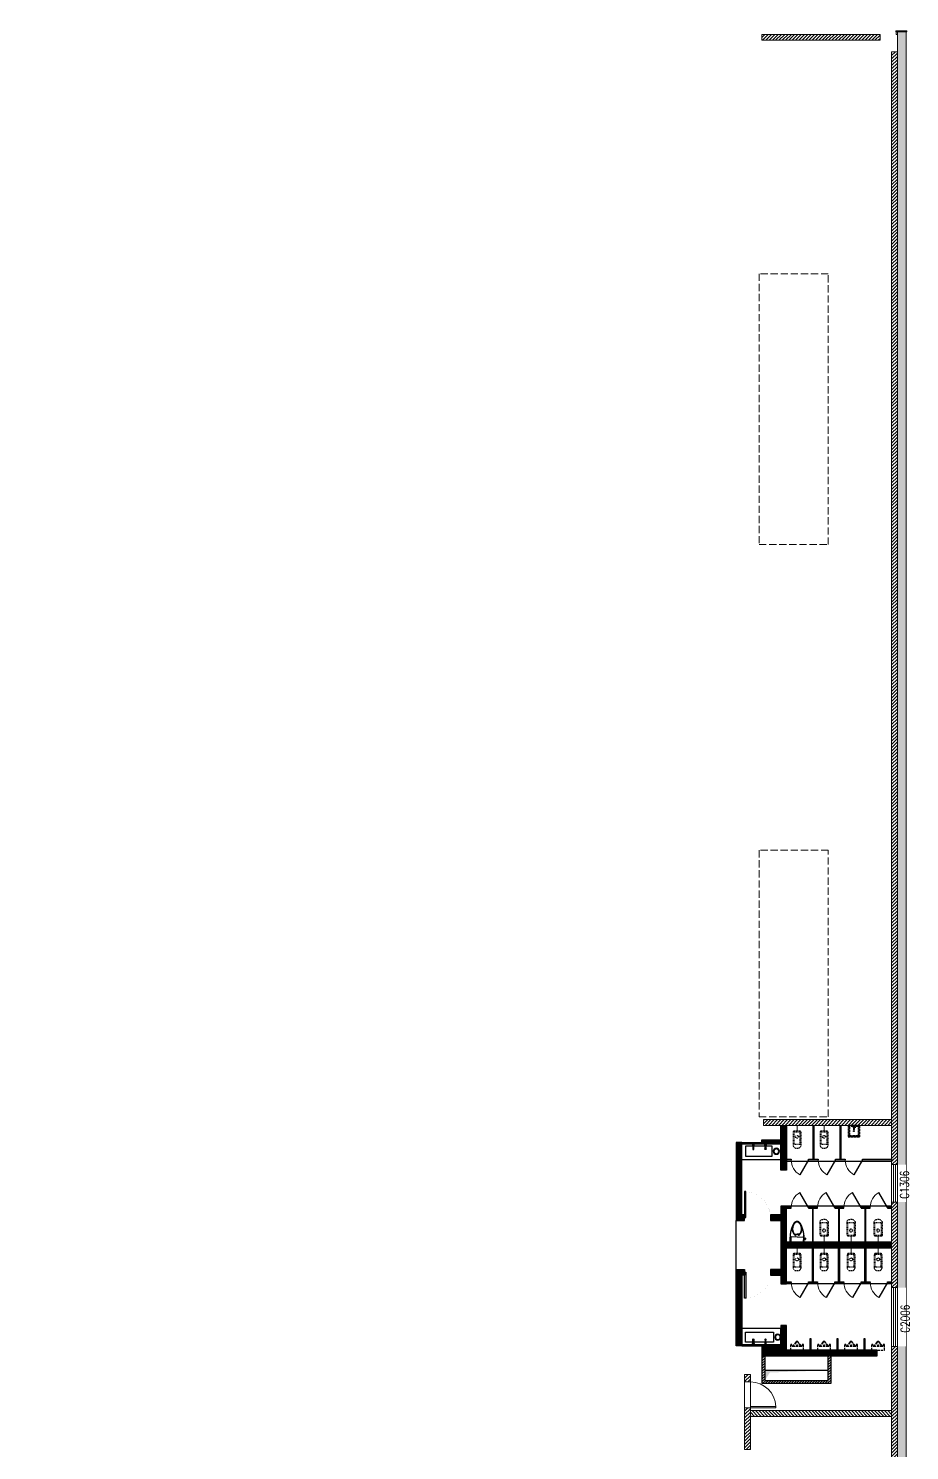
# Model space of a CAD drawing. Header units: millimetres. Extents: x -162958 to 167200, y -450 to 146301.
# Drawn here: x 135547 to 166122, y 70316 to 119662 of the extents above; entities that cross this region are included whole.
import ezdxf

# ---------------------------------------------------------------- set-up
doc = ezdxf.new("R2010")
doc.units = ezdxf.units.MM
doc.set_wipeout_variables(frame=1)
for name, pattern in [('ACAD_ISO03W100', [30, 12, -18]), ('DASH', [0.35, 0.25, -0.1]), ('Xr_MB nha xuong CM2$0$DASH', [0.35, 0.25, -0.1]), ('Xr_MB nha xuong CM2$0$DASHED', [0.75, 0.5, -0.25])]:
    doc.linetypes.add(name, pattern=pattern)
doc.layers.get('0').update_dxf_attribs({"lineweight": 5})
doc.layers.get('Defpoints').update_dxf_attribs({"color": 6, "lineweight": 5})
for name, color, linetype in [('0-卫生间', 210, 'Continuous'), ('Hydraulic - 10 CHINESE_WTEXT', 1, 'Continuous'), ('WIPEOUT', 250, 'Continuous'), ('Xr_MB nha xuong CM2$0$Xr_MB bao ve$0$$AUDIT_BAD_LAYER1', 7, 'Continuous')]:
    doc.layers.add(name, color=color, linetype=linetype)
for name, color, linetype, lineweight in [('1.kich thuoc', 7, 'Continuous', 5), ('CJSC.3-Net thay', 140, 'Continuous', 5), ('CJSC.4-Net manh', 8, 'Continuous', 5), ('CJSC.8-Cua', 15, 'Continuous', 5), ('HATCH', 8, 'Continuous', 5), ('WINDOW_TEXT', 7, 'Continuous', 5), ('Xr_MB nha xuong CM2$0$A-Solid-Wall H', 9, 'Continuous', 18), ('Xr_MB nha xuong CM2$0$A-Solid-WallC', 2, 'Continuous', 5), ('Xr_MB nha xuong CM2$0$A-Solid-WallL', 6, 'Continuous', 5), ('Xr_MB nha xuong CM2$0$CJSC.4-Net manh', 8, 'Continuous', 5)]:
    doc.layers.add(name, color=color, linetype=linetype, lineweight=lineweight)
doc.styles.add('_TCH_WINDOW', font='SIMPLEX', dxfattribs={"bigfont": 'GBCBIG'})
pattern_1 = [(45, (2194615.53, 817811.32), (-57.452426, 57.452426), [])]
pattern_2 = [(45, (2194615.524, 1279811.33), (-22.0970869, 22.0970869), []), (135, (2194615.524, 1279811.33), (-66.29126074, 22.0970869), [78.125, -46.875])]

# ---------------------------------------------------------------- blocks, each defined once
blk = doc.blocks.new('Xr_MB nha xuong CM2$0$A$Cd587a64f')
blk.add_line((-45, 977.5), (0, 977.5))
blk.add_wipeout([(-900, -100), (0, -100), (0, 100), (-900, 100)])
for p, q in [((-45, 100), (-45, 977.5)), ((0, 100), (0, 977.5)), ((0, 100), (-45, 100))]:
    blk.add_line(p, q)
blk.add_lwpolyline([(-900, -100), (0, -100), (0, 100), (-900, 100)], close=True)
at = {"lineweight": 13}
blk.add_ellipse((-22.5, 100), major_axis=(620.5, 620.5), ratio=1, start_param=0.811042, end_param=2.3561945, dxfattribs=at)
blk = doc.blocks.new('Xr_MB nha xuong CM2$0$20261F 幕墙')
at = {"layer": 'Xr_MB nha xuong CM2$0$A-Solid-Wall H'}
h = blk.add_hatch(dxfattribs=at)
h.set_pattern_fill('GOST_WOOD', color=256, scale=25, angle=-90)
h.set_pattern_definition([(0, (0, 210000), (-3e-14, -150), [250, -50]), (0, (-50, 209950), (-3e-14, -150), [150, -37.5, 75, -37.5]), (0, (-125, 209900), (-3e-14, -150), [250, -50])])
h.paths.add_polyline_path([(3327303, 2318584), (3327603, 2318584), (3327603, 2377584), (3327303, 2377584)])
h = blk.add_hatch(dxfattribs=at)
h.set_pattern_fill('ANSI31', color=256, scale=650)
h.set_pattern_definition([(45, (2194615.53, 586811.235), (-57.452426, 57.452426), [])])
h.paths.add_polyline_path([(3322604, 2377484), (3326704, 2377484), (3326704, 2377284), (3322604, 2377284)])
h = blk.add_hatch(dxfattribs=at)
h.set_pattern_fill('ANSI31', color=256, scale=650)
h.set_pattern_definition(pattern_1)
h.paths.add_polyline_path([(3327103, 2318884), (3327303, 2318884), (3327303, 2376883), (3327103, 2376883)])
h.paths.add_polyline_path([(3327303, 2313984), (3327103, 2313984), (3327103, 2311484), (3327303, 2311484)])
h = blk.add_hatch(dxfattribs=at)
h.set_pattern_fill('ANSI31', color=256, scale=650)
h.set_pattern_definition([(45, (2194615.53, 817711.32), (-57.452426, 57.452426), [])])
h.paths.add_polyline_path([(3322653, 2339634), (3327103, 2339634), (3327103, 2339834), (3322653, 2339834)])
h = blk.add_hatch(dxfattribs=at)
h.set_pattern_fill('ANSI31', color=256, scale=650)
h.set_pattern_definition([(45, (2194615.53, 818411.326), (-57.452426, 57.452426), [])])
h.paths.add_polyline_path([(3322604, 2331634), (3326603, 2331634), (3326603, 2331834), (3322604, 2331834)])
h = blk.add_hatch(dxfattribs=at)
h.set_pattern_fill('ANSI31', color=256, scale=650)
h.set_pattern_definition(pattern_1)
h.paths.add_polyline_path([(3322003, 2330984), (3322003, 2328384), (3322203, 2328384), (3322203, 2330984)])
h = blk.add_hatch(dxfattribs=at)
h.set_pattern_fill('ANSI31', color=256, scale=650, angle=-90)
h.set_pattern_definition([(315, (1811630.96, 3457121.46), (57.452426, 57.452426), [])])
h.paths.add_polyline_path([(3327103, 2329734), (3322203, 2329734), (3322203, 2329534), (3327103, 2329534)])
at = {"layer": 'Xr_MB nha xuong CM2$0$A-Solid-WallC', "linetype": 'ByBlock', "lineweight": 0, "ltscale": 0.1}
for points in [[(3322604, 2377484), (3326704, 2377484), (3326704, 2377284), (3322604, 2377284)], [(3322653, 2339634), (3327103, 2339634), (3327103, 2339834), (3322653, 2339834)], [(3322604, 2331634), (3326603, 2331634), (3326603, 2331834), (3322604, 2331834)], [(3322003, 2330984), (3322003, 2328384), (3322203, 2328384), (3322203, 2330984)], [(3322003, 2330984), (3322003, 2328384), (3322203, 2328384), (3322203, 2330984)], [(3327103, 2329734), (3322203, 2329734), (3322203, 2329534), (3327103, 2329534)], [(3327103, 2329734), (3322203, 2329734), (3322203, 2329534), (3327103, 2329534)]]:
    blk.add_lwpolyline(points, close=True, dxfattribs=at)
for points in [[(3327103, 2318884), (3327103, 2376883), (3327303, 2376883), (3327303, 2318884)], [(3327103, 2318884), (3327103, 2376883), (3327303, 2376883), (3327303, 2318884), (3327103, 2318884)]]:
    blk.add_lwpolyline(points, dxfattribs=at)
at = {"layer": 'Xr_MB nha xuong CM2$0$A-Solid-WallL', "elevation": 0}
for points in [[(3327253, 2377609), (3327633, 2377609), (3327633, 2377584), (3327253, 2377584)], [(3327263, 2377584), (3327303, 2377584), (3327303, 2377484), (3327263, 2377484)]]:
    blk.add_lwpolyline(points, close=True, dxfattribs=at)
at = {"layer": 'Xr_MB nha xuong CM2$0$A-Solid-WallL'}
blk.add_lwpolyline([(3327603, 2377584), (3327303, 2377584), (3327303, 2318584), (3327603, 2318584)], close=True, dxfattribs=at)
at = {"layer": 'CJSC.8-Cua', "rotation": 270}
blk.add_blockref('Xr_MB nha xuong CM2$0$A$Cd587a64f', (3322103, 2329834), dxfattribs=at)
blk = doc.blocks.new('A$C09d8e9ca')
for p, q in [((10, 172), (10, 132)), ((40, 172), (40, 132))]:
    blk.add_line(p, q)
blk.add_lwpolyline([(40, 38), (40, 132, 3), (10, 132), (10, 38, 2.539565)], format="xyb", close=True)
blk.add_lwpolyline([(10, 38), (10, 35), (40, 35), (40, 38)])
for centre, radius in [((25, 152), 10), ((25, 151), 8.04)]:
    blk.add_circle(centre, radius)
blk = doc.blocks.new('*U254')
at = {"linetype": 'ACAD_ISO03W100', "const_width": 1}
blk.add_lwpolyline([(0, 900, -0.414214), (900, 0, -0.414214)], format="xyb", dxfattribs=at)
blk.add_lwpolyline([(0, 900), (0, 0), (40, 0), (40, 900)], close=True)
blk = doc.blocks.new('$TCHSYS$APDOOR2D')
at = {"color": 0}
blk.add_line((0.5, 0), (0, 0.866), dxfattribs=at)
at = {"color": 0, "lineweight": 13}
blk.add_arc((0.5, 0), 1, 120, 180, dxfattribs=at)
blk = doc.blocks.new('a7sd58a')
at = {"color": 0, "linetype": 'ACAD_ISO03W100'}
for p, q in [((1723796, -215571, 0), (1723796, -215771, 0)), ((1724235, -215561, 0), (1723806, -215561, 0)), ((1723806, -215781, 0), (1724235, -215781, 0))]:
    blk.add_line(p, q, dxfattribs=at)
at = {"color": 0, "linetype": 'ACAD_ISO03W100', "elevation": 0}
blk.add_lwpolyline([(1723766, -215571), (1723766, -215771, 0.414214), (1723806, -215811), (1724245, -215811, 0.414214), (1724355, -215701), (1724355, -215641, 0.414214), (1724245, -215531), (1723806, -215531, 0.414214)], format="xyb", close=True, dxfattribs=at)
blk.add_lwpolyline([(1724235, -215531), (1724235, -215811)], dxfattribs=at)
at = {"color": 8, "linetype": 'ACAD_ISO03W100'}
blk.add_circle((1723966, -215671, 0), 50, dxfattribs=at)
at = {"color": 0, "linetype": 'ACAD_ISO03W100'}
for centre, start, end in [((1723806, -215571, 0), 90, 180), ((1723806, -215771, 0), 180, 270)]:
    blk.add_arc(centre, 10, start, end, dxfattribs=at)
at = {"layer": 'Defpoints', "color": 250, "elevation": 0}
blk.add_lwpolyline([(1723766, -215671), (1723566, -215671)], dxfattribs=at)
blk = doc.blocks.new('20240511twr3r433')
at = {"color": 0, "linetype": 'ACAD_ISO03W100', "ltscale": 0.5}
for points in [[(15220.827, -20729.075, -0.10708), (15221.277, -20728.974, -1.007096)], [(15221.256, -20728.999, 0.039573), (15221.175, -20728.98, -12.874441)], [(15221.242, -20729.219), (15221.247, -20729.008, -0.329174), (15221.259, -20728.999), (15221.406, -20729.008, -0.290353), (15221.418, -20729.018, -0.160174)], [(15221.277, -20728.974), (15221.277, -20728.938, -0.414214), (15221.284, -20728.931), (15221.321, -20728.931, -0.414214), (15221.328, -20728.938), (15221.328, -20728.978)], [(15221.277, -20728.987), (15221.277, -20728.974, -0.414214)], [(15221.277, -20728.974, 0.00001), (15221.277, -20728.974, -0.438582)], [(15221.277, -20728.987), (15221.282, -20728.98, -0.244735), (15221.288, -20728.977), (15221.317, -20728.977, -0.227838), (15221.322, -20728.98), (15221.328, -20728.987)], [(15221.328, -20728.978, 0.001518), (15221.394, -20728.983, -0.438582), (15221.418, -20729.014), (15221.418, -20729.219)], [(15220.827, -20729.075, 0.042781), (15220.783, -20729.098, 0.107173), (15220.722, -20729.158, 0.145045), (15220.704, -20729.219, 0.145045)], [(15220.827, -20729.364, -0.042781), (15220.783, -20729.341, -0.107173), (15220.722, -20729.281, -0.145045), (15220.704, -20729.219, -0.145045)], [(15220.973, -20729.065, 0.064636), (15220.87, -20729.078, 0.077501), (15220.792, -20729.112, 0.107173), (15220.737, -20729.168, 0.145045), (15220.721, -20729.219, 0.145045)], [(15220.973, -20729.374, -0.064636), (15220.87, -20729.361, -0.077501), (15220.792, -20729.326, -0.107173), (15220.737, -20729.271, -0.145045), (15220.721, -20729.219, -0.145045)], [(15220.973, -20729.048, 0.064636), (15220.866, -20729.062, 0.034605), (15220.827, -20729.075, 0.107173)], [(15220.973, -20729.391, -0.064636), (15220.866, -20729.377, -0.034605), (15220.827, -20729.364, -0.107173)], [(15220.827, -20729.364, 0.10708), (15221.277, -20729.465, 1.007096)], [(15220.973, -20729.048, -0.165444), (15221.139, -20729.113), (15221.139, -20729.123)], [(15220.973, -20729.065, -0.161886), (15221.143, -20729.126, -0.137949), (15221.149, -20729.141), (15221.149, -20729.219)], [(15220.973, -20729.374, 0.161886), (15221.143, -20729.313, 0.137949), (15221.149, -20729.298), (15221.149, -20729.219)], [(15220.973, -20729.391, 0.165444), (15221.139, -20729.326), (15221.139, -20729.316)], [(15221.149, -20729.141), (15221.177, -20729.141, -0.645184), (15221.177, -20729.169), (15221.164, -20729.169)], [(15221.149, -20729.151), (15221.159, -20729.151, -0.414214), (15221.164, -20729.156), (15221.164, -20729.173, -0.414214), (15221.159, -20729.178), (15221.149, -20729.178)], [(15221.149, -20729.288), (15221.159, -20729.288, 0.414214), (15221.164, -20729.283), (15221.164, -20729.266, 0.414214), (15221.159, -20729.261), (15221.149, -20729.261)], [(15221.149, -20729.298), (15221.177, -20729.298, 0.645184), (15221.177, -20729.27), (15221.164, -20729.27)], [(15221.256, -20729.44, -0.039573), (15221.175, -20729.459, 12.874441)], [(15221.242, -20729.219), (15221.247, -20729.431, 0.329174), (15221.259, -20729.44), (15221.406, -20729.431, 0.290353), (15221.418, -20729.421, 0.160174)], [(15221.277, -20729.465, -0.002703), (15221.394, -20729.456, 0.438582), (15221.418, -20729.425), (15221.418, -20729.219)]]:
    blk.add_lwpolyline(points, format="xyb", dxfattribs=at)
for points in [[(15221.328, -20728.978), (15221.328, -20728.987), (15221.277, -20728.987)], [(15221.158, -20729.178), (15221.158, -20729.219)], [(15221.158, -20729.261), (15221.158, -20729.219)]]:
    blk.add_lwpolyline(points, dxfattribs=at)
blk = doc.blocks.new('A$C93cd1ec7')
at = {"color": 0, "linetype": 'DASH', "ltscale": 300}
for p, q in [((0, 175), (0, 0)), ((50, 160), (50, 175)), ((72, 140), (378, 140)), ((181, 279), (86, 148)), ((189, 273), (104, 156)), ((346, 156), (261, 273)), ((364, 148), (269, 279)), ((400, 175), (400, 160)), ((450, 0), (450, 175)), ((0, 0), (450, 0))]:
    blk.add_line(p, q, dxfattribs=at)
for centre, radius, start, end in [((25, 175), 25, 0, 180), ((70, 160), 20, 180, 323.9726), ((112, 150), 10, 143.9726, 270), ((222, 250), 50, 105.1321, 143.9726), ((222, 250), 40, 105.1321, 143.9726), ((225, 150), 25, 336.4218, 203.5782), ((225, 237), 62.5, 74.8679, 105.1321), ((225, 237), 52.5, 74.8679, 105.1321), ((228, 250), 40, 36.0274, 74.8679), ((228, 250), 50, 36.0274, 74.8679), ((338, 150), 10, 270, 36.0274), ((380, 160), 20, 216.0274, 0), ((425, 175), 25, 0, 180)]:
    blk.add_arc(centre, radius, start, end, dxfattribs=at)
blk = doc.blocks.new('A$C5DCF748B')
at = {"color": 0, "linetype": 'DASH', "ltscale": 300}
for p, q in [((0, 232), (0, 168)), ((10, 223), (10, 216)), ((10, 184), (10, 216)), ((10, 216), (38, 216)), ((10, 184), (10, 177)), ((38, 184), (10, 184)), ((149, 213), (88, 213)), ((88, 187), (149, 187))]:
    blk.add_line(p, q, dxfattribs=at)
for points in [[(0, 0), (400, 0), (400, 400), (0, 400)], [(59, 201), (59, 262), (66, 262), (66, 201)]]:
    blk.add_lwpolyline(points, close=True, dxfattribs=at)
for points in [[(20, 20), (380, 20), (380, 380), (20, 380), (20, 400), (0, 400), (0, 0), (20, 0), (20, 20)], [(45, 355), (20, 380)], [(20, 20), (45, 45)], [(45, 176), (45, 45), (355, 45), (355, 355), (45, 355), (45, 224)], [(355, 355), (380, 380)], [(355, 45), (380, 20)]]:
    blk.add_lwpolyline(points, dxfattribs=at)
for points in [[(34, 200, -0.391834), (59, 229, -0.391834)], [(34, 200, 0.83424), (88, 187)], [(66, 229, -0.264362), (88, 213)]]:
    blk.add_lwpolyline(points, format="xyb", dxfattribs=at)
blk.add_circle((200, 200), 14.6, dxfattribs=at)
for centre, radius, start, end in [((0, 222), 9.75, 4.3993, 91.6263), ((0, 178), 9.75, 268.3737, 355.6007), ((149, 200), 12.7, 270, 90)]:
    blk.add_arc(centre, radius, start, end, dxfattribs=at)
blk = doc.blocks.new('DFHGJFK')
at = {"layer": 'CJSC.4-Net manh'}
h = blk.add_hatch(dxfattribs=at)
h.set_pattern_fill('ANSI38', color=8, scale=250)
h.set_pattern_definition(pattern_2)
h.paths.add_polyline_path([(3165953, 2339634), (3165753, 2339634), (3165753, 2338084), (3165953, 2338084), (3165953, 2339034), (3166603, 2339034), (3166603, 2339134), (3165953, 2339134)])
h = blk.add_hatch(dxfattribs=at)
h.set_pattern_fill('ANSI38', color=8, scale=250)
h.set_pattern_definition(pattern_2)
h.paths.add_polyline_path([(3167203, 2336534), (3167303, 2336534), (3167303, 2339034), (3167503, 2339034), (3167503, 2336334), (3167203, 2336334)])
h = blk.add_hatch(dxfattribs=at)
h.set_pattern_fill('ANSI38', color=8, scale=250)
h.set_pattern_definition(pattern_2)
h.paths.add_polyline_path([(3165953, 2336334), (3165953, 2334634), (3166303, 2334634), (3166303, 2334434), (3165953, 2334434), (3165953, 2334134), (3165753, 2334134), (3165753, 2335384), (3162103, 2335384), (3162103, 2335584), (3165753, 2335584), (3165753, 2336834), (3165953, 2336834), (3165953, 2336534), (3166303, 2336534), (3166303, 2336334)])
h = blk.add_hatch(dxfattribs=at)
h.set_pattern_fill('ANSI38', color=8, scale=250)
h.set_pattern_definition(pattern_2)
h.paths.add_polyline_path([(3167203, 2334434), (3167303, 2334434), (3167303, 2331984), (3167503, 2331984), (3167503, 2334634), (3167203, 2334634)])
h = blk.add_hatch(dxfattribs=at)
h.set_pattern_fill('ANSI38', color=8, scale=250)
h.set_pattern_definition(pattern_2)
h.paths.add_polyline_path([(3165753, 2331634), (3165753, 2332684), (3165953, 2332684), (3165953, 2331984), (3166603, 2331984), (3166603, 2331634)])
h = blk.add_hatch(dxfattribs=at)
h.set_pattern_fill('ANSI38', color=8, scale=250)
h.set_pattern_definition(pattern_2)
h.paths.add_polyline_path([(3162603, 2331834), (3165753, 2331834), (3165753, 2331634), (3162603, 2331634)])
at = {"layer": '0-卫生间'}
for p, q in [((3162103, 2338384), (3165753, 2338384)), ((3162103, 2336834), (3165753, 2336834)), ((3162103, 2334134), (3165753, 2334134))]:
    blk.add_line(p, q, dxfattribs=at)
for points in [[(3163866, 2338459), (3163710, 2338459), (3163710, 2338434), (3164047, 2338434), (3164047, 2338459), (3163891, 2338459), (3163891, 2339634), (3163866, 2339634), (3163866, 2338459)], [(3164803, 2338459), (3164647, 2338459), (3164647, 2338434), (3164985, 2338434), (3164985, 2338459), (3164828, 2338459), (3164828, 2339634), (3164803, 2339634), (3164803, 2338459)], [(3165953, 2339634), (3165753, 2339634), (3165753, 2338084), (3165953, 2338084), (3165953, 2339034), (3166603, 2339034), (3166603, 2339134), (3165953, 2339134), (3165953, 2339634)], [(3167203, 2336534), (3167303, 2336534), (3167303, 2339034), (3167503, 2339034), (3167503, 2336334), (3167203, 2336334), (3167203, 2336534)], [(3163003, 2336759), (3162847, 2336759), (3162847, 2336784), (3163160, 2336784), (3163160, 2336759), (3163028, 2336759), (3163028, 2335584), (3163003, 2335584), (3163003, 2336759)], [(3163916, 2336759), (3163760, 2336759), (3163760, 2336784), (3164072, 2336784), (3164072, 2336759), (3163941, 2336759), (3163941, 2335584), (3163916, 2335584), (3163916, 2336759)], [(3164828, 2336759), (3164672, 2336759), (3164672, 2336784), (3164985, 2336784), (3164985, 2336759), (3164853, 2336759), (3164853, 2335584), (3164828, 2335584), (3164828, 2336759)], [(3163003, 2334209), (3162847, 2334209), (3162847, 2334184), (3163160, 2334184), (3163160, 2334209), (3163028, 2334209), (3163028, 2335384), (3163003, 2335384), (3163003, 2334209)], [(3163916, 2334209), (3163760, 2334209), (3163760, 2334184), (3164072, 2334184), (3164072, 2334209), (3163941, 2334209), (3163941, 2335384), (3163916, 2335384), (3163916, 2334209)], [(3164828, 2334209), (3164672, 2334209), (3164672, 2334184), (3164985, 2334184), (3164985, 2334209), (3164853, 2334209), (3164853, 2335384), (3164828, 2335384), (3164828, 2334209)], [(3167203, 2334434), (3167303, 2334434), (3167303, 2331984), (3167503, 2331984), (3167503, 2334634), (3167203, 2334634), (3167203, 2334434)]]:
    blk.add_lwpolyline(points, dxfattribs=at)
for points in [[(3165953, 2338434), (3167303, 2338434), (3167303, 2339034), (3165953, 2339034)], [(3167303, 2338984), (3167303, 2339034), (3165953, 2339034), (3165953, 2338984)], [(3167178, 2338909), (3167178, 2338559), (3166253, 2338559), (3166253, 2338909)], [(3163110, 2338459), (3162103, 2338459), (3162103, 2338434), (3163110, 2338434)], [(3165585, 2338434), (3165753, 2338434), (3165753, 2338459), (3165585, 2338459)], [(3165953, 2336334), (3165953, 2334634), (3166303, 2334634), (3166303, 2334434), (3165953, 2334434), (3165953, 2334134), (3165753, 2334134), (3165753, 2335384), (3162103, 2335384), (3162103, 2335584), (3165753, 2335584), (3165753, 2336834), (3165953, 2336834), (3165953, 2336534), (3166303, 2336534), (3166303, 2336334)], [(3162103, 2336784), (3162247, 2336784), (3162247, 2336759), (3162103, 2336759)], [(3165585, 2336784), (3165753, 2336784), (3165753, 2336759), (3165585, 2336759)], [(3162103, 2334184), (3162247, 2334184), (3162247, 2334209), (3162103, 2334209)], [(3165585, 2334184), (3165753, 2334184), (3165753, 2334209), (3165585, 2334209)], [(3163031, 2331834), (3163051, 2331834), (3163051, 2332234), (3163031, 2332234)], [(3163968, 2331834), (3163988, 2331834), (3163988, 2332234), (3163968, 2332234)], [(3164906, 2331834), (3164926, 2331834), (3164926, 2332234), (3164906, 2332234)], [(3162603, 2331834), (3165753, 2331834), (3165753, 2331634), (3162603, 2331634)]]:
    blk.add_lwpolyline(points, close=True, dxfattribs=at)
at = {"layer": '0-卫生间', "elevation": 0}
blk.add_lwpolyline([(3165753, 2331634), (3165753, 2332684), (3165953, 2332684), (3165953, 2331984), (3166603, 2331984), (3166603, 2331634), (3165753, 2331634)], dxfattribs=at)
for points in [[(3165953, 2332584), (3167303, 2332584), (3167303, 2331984), (3165953, 2331984)], [(3167178, 2332109), (3167178, 2332459), (3166203, 2332459), (3166203, 2332109)], [(3167303, 2331984), (3167303, 2332034), (3165953, 2332034), (3165953, 2331984)]]:
    blk.add_lwpolyline(points, close=True, dxfattribs=at)
at = {"layer": '0-卫生间'}
for centre, radius in [((3166103, 2338734), 105), ((3166103, 2338734), 85), ((3166053, 2332284, 0), 105), ((3166053, 2332284, 0), 85)]:
    blk.add_circle(centre, radius, dxfattribs=at)
at = {"layer": 'CJSC.3-Net thay', "ltscale": 1000}
blk.add_line((3167503, 2336334), (3167503, 2334634), dxfattribs=at)
blk.add_line((3167503, 2336334), (3167503, 2334634), dxfattribs=at)
at = {"layer": '0-卫生间'}
for name, p, xscale, rotation in [('A$C5DCF748B', (3163610, 2339634), -1.000000000000001, 90), ('a7sd58a', (2948776, 4063199, 0), -1.000000000000001, 90), ('a7sd58a', (2949714, 4063199, 0), -1.000000000000001, 90), ('a7sd58a', (2946901, 4058949, 0), -1.000000000000001, 90), ('a7sd58a', (2947839, 4058949, 0), -1.000000000000001, 90), ('a7sd58a', (2948776, 4058949, 0), -1.000000000000001, 90), ('a7sd58a', (2949714, 4058949, 0), -1.000000000000001, 90), ('A$C09d8e9ca', (3166455, 2332221, 0), -1, 180)]:
    blk.add_blockref(name, p, dxfattribs=dict(at, xscale=xscale, rotation=rotation))
blk.add_blockref('A$C09d8e9ca', (3166455, 2338796), dxfattribs=at)
at = {"layer": '0-卫生间', "xscale": -1}
for name, p in [('A$C09d8e9ca', (3166927, 2338796)), ('*U254', (3167203, 2336434)), ('A$C93cd1ec7', (3162797, 2331834, 0)), ('A$C93cd1ec7', (3163735, 2331834, 0)), ('A$C93cd1ec7', (3164672, 2331834, 0)), ('A$C93cd1ec7', (3165610, 2331834, 0))]:
    blk.add_blockref(name, p, dxfattribs=at)
at = {"layer": '0-卫生间'}
for name, p, xscale, yscale, zscale, rotation in [('$TCHSYS$APDOOR2D', (3163410, 2338434), 600, 600, 25, 180), ('$TCHSYS$APDOOR2D', (3164347, 2338434), 600, 600, 25, 180), ('$TCHSYS$APDOOR2D', (3165285, 2338434), 600, 600, 25, 180), ('20240511twr3r433', (-17563835, 17557002), -1000.000000000011, 1000.000000000011, 1000.00000000001, 90), ('$TCHSYS$APDOOR2D', (3162547, 2334184), 600, 600, 25, 180), ('$TCHSYS$APDOOR2D', (3163460, 2334184), 600, 600, 25, 180), ('$TCHSYS$APDOOR2D', (3164372, 2334184), 600, 600, 25, 180), ('$TCHSYS$APDOOR2D', (3165285, 2334184), 600, 600, 25, 180)]:
    blk.add_blockref(name, p, dxfattribs=dict(at, xscale=xscale, yscale=yscale, zscale=zscale, rotation=rotation))
at = {"layer": '0-卫生间', "xscale": -600, "yscale": 600, "zscale": 25}
for p in [(3162547, 2336784), (3163460, 2336784), (3164372, 2336784), (3165285, 2336784)]:
    blk.add_blockref('$TCHSYS$APDOOR2D', p, dxfattribs=at)
at = {"layer": '0-卫生间'}
for name, p, rotation in [('a7sd58a', (2946901, 612018, 0), 90), ('a7sd58a', (2947839, 612018, 0), 90), ('a7sd58a', (2948776, 612018, 0), 90), ('*U254', (3167203, 2334534), 180), ('A$C09d8e9ca', (3166927, 2332221, 0), 180)]:
    blk.add_blockref(name, p, dxfattribs=dict(at, rotation=rotation))
blk = doc.blocks.new('20240511$TCHSYS$WIN2D')
at = {"color": 0}
for p, q in [((-0.5, 0.5), (0.5, 0.5)), ((-0.5, 0.5), (-0.5, -0.5)), ((0.5, 0.5), (0.5, -0.5)), ((0.5, 0.167), (-0.5, 0.167)), ((0.5, -0.167), (-0.5, -0.167)), ((-0.5, -0.5), (0.5, -0.5))]:
    blk.add_line(p, q, dxfattribs=at)
blk = doc.blocks.new('YQ0515182700')
for points in [[(165500, 80239), (166000, 80239), (166000, 78939), (165500, 78939)], [(165500, 75969), (166000, 75969), (166000, 73929), (165500, 73929)]]:
    blk.add_wipeout(points).dxf.layer = 'WIPEOUT'
at = {"layer": 'CJSC.8-Cua'}
ref = blk.add_blockref('20240511$TCHSYS$WIN2D', (165600, 79589), dxfattribs=dict(at, xscale=-1300.000000000001, yscale=200.0000000000003, zscale=200, rotation=90))
ref.add_attrib('A', 'C1306', (166099, 79051), dxfattribs={"layer": 'WINDOW_TEXT', "height": 300, "rotation": 90, "style": '_TCH_WINDOW', "width": 0.75})
ref = blk.add_blockref('20240511$TCHSYS$WIN2D', (165600, 74949, 0), dxfattribs=dict(at, xscale=-2040.000000000002, yscale=200.0000000000003, zscale=200, rotation=90))
ref.add_attrib('A', 'C2006', (166122, 74404, 0), dxfattribs={"layer": 'WINDOW_TEXT', "height": 300, "rotation": 90, "style": '_TCH_WINDOW', "width": 0.75})
blk = doc.blocks.new('A$Ca69c46f8')
at = {"layer": 'HATCH'}
h = blk.add_hatch(dxfattribs=at)
h.set_pattern_fill('ANSI31', color=8, scale=20)
h.set_pattern_definition([(45, (-623757.1, -1672221.99), (-44.9012806, 44.9012806), [])])
h.paths.add_polyline_path([(162400, 72450), (162300, 72450), (162300, 72100), (162300, 71750), (160100, 71750), (160100, 72100), (160100, 72450), (160000, 72450), (160000, 71650), (162400, 71650)])
h.paths.add_polyline_path([(162400, 72600), (162300, 72600), (162300, 72450), (162400, 72450), (162400, 72600)])
h.paths.add_polyline_path([(160000, 72600), (160000, 72450), (160100, 72450), (160100, 72600), (160000, 72600)], is_closed=False)
h = blk.add_hatch(color=256, dxfattribs=at)
h.dxf.hatch_style = 1
h.paths.add_polyline_path([(160100, 71750), (160276, 72025), (162300, 72100), (160100, 72100)])
at = {"layer": 'Hydraulic - 10 CHINESE_WTEXT'}
for p, q in [((160000, 72600, 0), (160000, 71650)), ((160100, 72600, 0), (160100, 71750)), ((162300, 71750), (162300, 72600, 0)), ((162400, 71650), (162400, 72600, 0)), ((160100, 72100), (162300, 72100)), ((160000, 71650), (162400, 71650)), ((160100, 71750), (162300, 71750))]:
    blk.add_line(p, q, dxfattribs=at)

msp = doc.modelspace()

# ---------------------------------------------------------------- block references
at = {"layer": 'CJSC.8-Cua'}
msp.add_blockref('Xr_MB nha xuong CM2$0$20261F 幕墙', (-3161603.5, -2258033.7), dxfattribs=at)

# ---------------------------------------------------------------- next in the draw order: linework, layer by layer
at = {"layer": 'Xr_MB nha xuong CM2$0$A-Solid-WallC', "linetype": 'Xr_MB nha xuong CM2$0$DASH', "lineweight": 0, "ltscale": 1000}
for points in [[(163300.6, 111149.9), (160899.8, 111149.9), (160899.8, 101749.9), (163300.6, 101749.9)], [(163299.6, 91149.9), (160899.7, 91149.9), (160899.7, 81900), (163299.6, 81900)]]:
    msp.add_lwpolyline(points, close=True, dxfattribs=at)
at = {"layer": 'Xr_MB nha xuong CM2$0$CJSC.4-Net manh', "linetype": 'Xr_MB nha xuong CM2$0$DASHED', "ltscale": 2000, "const_width": 3}
msp.add_lwpolyline([(-0.2, -0.2), (165999.8, -0.2), (165999.8, 146299.9), (-0.2, 146299.9)], close=True, dxfattribs=at)

# ---------------------------------------------------------------- next in the draw order: block references
at = {"layer": '0-卫生间', "xscale": -1}
msp.add_blockref('DFHGJFK', (3327603.1, -2258033.7), dxfattribs=at)

# ---------------------------------------------------------------- next in the draw order: block references
at = {"layer": 'Xr_MB nha xuong CM2$0$Xr_MB bao ve$0$$AUDIT_BAD_LAYER1', "color": 2, "ltscale": 1000}
msp.add_blockref('YQ0515182700', (0, -0.4), dxfattribs=at)

# ---------------------------------------------------------------- next in the draw order: linework, layer by layer
at = {"layer": 'CJSC.3-Net thay', "ltscale": 1000}
msp.add_line((160099.8, 78300), (160099.8, 76600), dxfattribs=at)

# ---------------------------------------------------------------- next in the draw order: block references
at = {"layer": '1.kich thuoc'}
msp.add_blockref('A$Ca69c46f8', (1000, 999.6, 0), dxfattribs=at)

doc.saveas('drawing.dxf')
